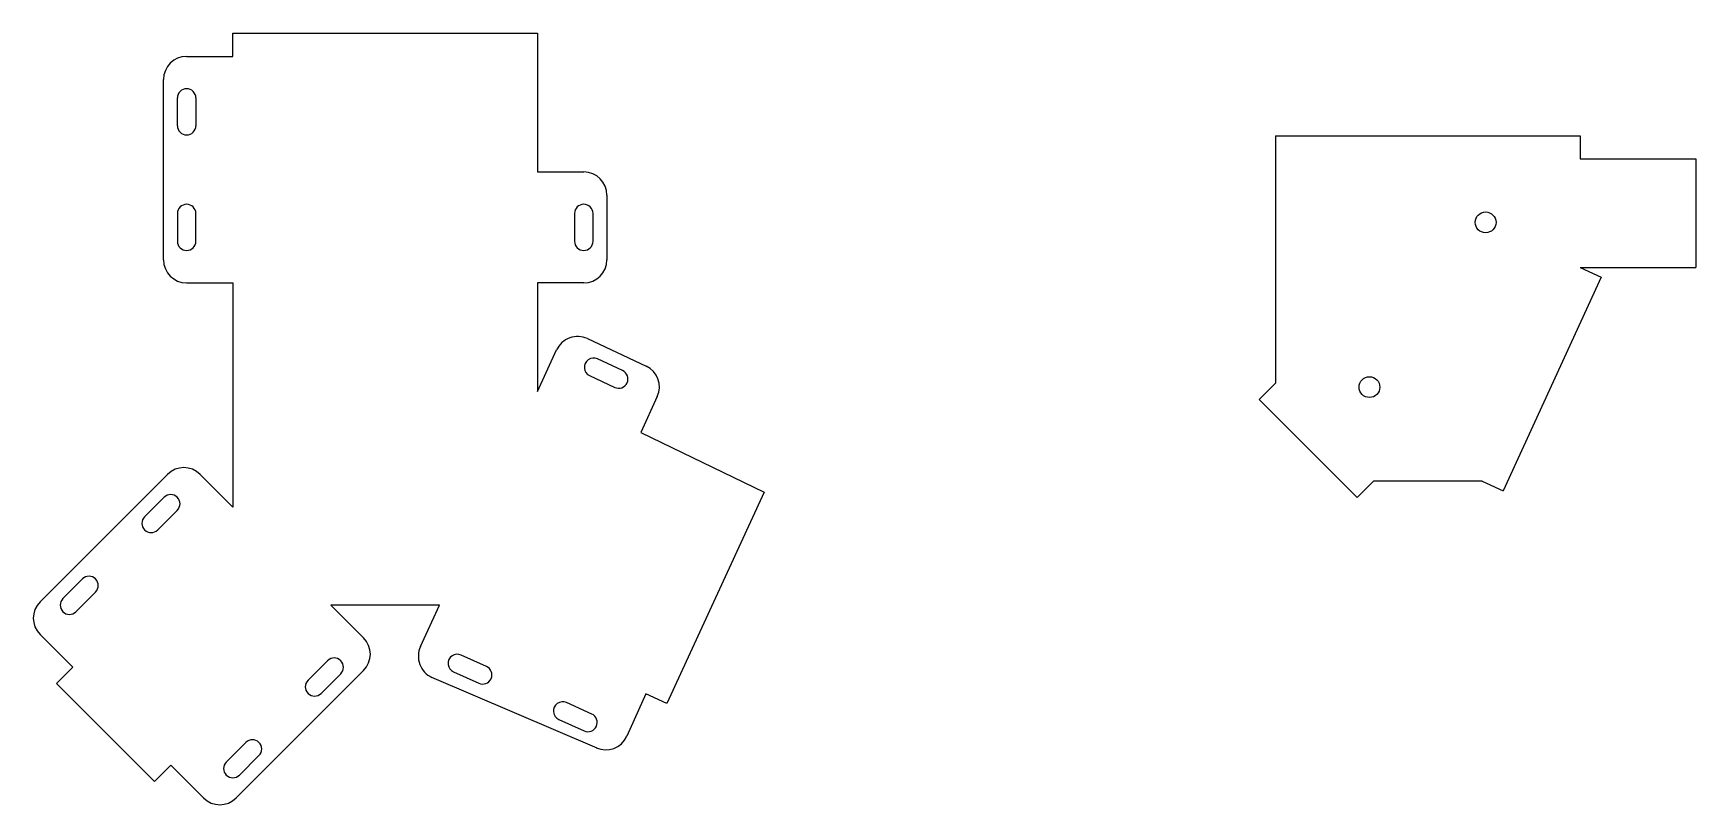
# Model space of a CAD drawing. Extents: x 4953 to 5673, y -73 to 261.
import ezdxf

# ---------------------------------------------------------------- set-up
doc = ezdxf.new("R2010")
doc.units = 0
doc.header["$MEASUREMENT"] = 0
doc.layers.get('0').update_dxf_attribs({"linetype": 'CONTINUOUS'})

msp = doc.modelspace()

# ---------------------------------------------------------------- linework, layer by layer
for p, q in [((5039.58, 250.69), (5039.58, 260.69)), ((5039.58, 260.69), (5171.43, 260.69)), ((5171.43, 260.69), (5171.43, 200.69)), ((5039.58, 250.69), (5039.58, 252.69)), ((5019.58, 250.69), (5039.58, 250.69)), ((5009.58, 162.69), (5009.58, 240.69)), ((5015.58, 220.69), (5015.58, 232.69)), ((5023.58, 232.69), (5023.58, 220.69)), ((5490.72, 216.36), (5490.72, 109.36)), ((5490.72, 216.36), (5622.58, 216.36)), ((5622.58, 216.36), (5622.58, 206.36)), ((5171.43, 202.69), (5171.43, 200.69)), ((5622.58, 206.36), (5672.58, 206.36)), ((5672.58, 206.36), (5672.58, 159.36)), ((5171.43, 200.69), (5191.43, 200.69)), ((5201.43, 190.69), (5201.43, 162.69)), ((5015.58, 182.69), (5015.58, 170.69)), ((5023.58, 170.69), (5023.58, 182.69)), ((5187.43, 182.69), (5187.43, 170.69)), ((5195.43, 170.69), (5195.43, 182.69)), ((5622.58, 159.36), (5631.66, 155.19)), ((5622.58, 159.36), (5672.58, 159.36)), ((5019.58, 152.69), (5039.58, 152.69)), ((5039.58, 152.69), (5039.58, 55.69)), ((5191.43, 152.69), (5171.43, 152.69)), ((5171.43, 152.69), (5171.43, 105.69)), ((5631.66, 155.19), (5589.24, 62.76)), ((5171.43, 105.69), (5179.68, 123.66)), ((5192.99, 128.55), (5218.37, 116.72)), ((5208.23, 114.73), (5197.35, 119.8)), ((5193.97, 112.55), (5204.84, 107.48)), ((5483.65, 102.29), (5490.72, 109.36)), ((5223.23, 103.48), (5216.13, 88)), ((5526.08, 59.86), (5483.65, 102.29)), ((5216.13, 88), (5269.47, 62.15)), ((5011.29, 69.83), (4956.14, 14.68)), ((5039.58, 55.69), (5025.43, 69.83)), ((5526.08, 59.86), (5533.15, 66.93)), ((5580.15, 66.93), (5533.15, 66.93)), ((5580.15, 66.93), (5533.15, 66.93)), ((5580.15, 66.93), (5589.24, 62.76)), ((5009.88, 59.93), (5001.39, 51.45)), ((5269.47, 62.15), (5227.43, -29.29)), ((5007.05, 45.79), (5015.53, 54.27)), ((4966.04, 16.09), (4974.52, 24.58)), ((4980.18, 18.92), (4971.69, 10.43)), ((5129, 13.26), (5082, 13.26)), ((5082, 13.26), (5096.14, -0.88)), ((5120.75, -4.71), (5129, 13.26)), ((4970.28, -13.61), (4956.14, 0.53)), ((4963.21, -20.68), (4970.28, -13.61)), ((4963.21, -20.68), (4970.28, -13.61)), ((5080.59, -10.78), (5072.1, -19.27)), ((5149.32, -13.28), (5138.38, -8.34)), ((5005.63, -63.11), (4963.21, -20.68)), ((5005.63, -63.11), (4963.21, -20.68)), ((5096.14, -15.02), (5040.99, -70.18)), ((5077.76, -24.92), (5086.24, -16.44)), ((5197.17, -48.61), (5125.72, -17.99)), ((5135.09, -15.63), (5146.02, -20.57)), ((5218.32, -25.18), (5210.05, -43.47)), ((5227.43, -29.29), (5218.32, -25.18)), ((5194.88, -33.86), (5183.95, -28.92)), ((5180.65, -36.21), (5191.59, -41.15)), ((5036.75, -54.62), (5045.23, -46.14)), ((5012.71, -56.03), (5005.63, -63.11)), ((5026.85, -70.18), (5012.71, -56.03)), ((5050.89, -51.79), (5042.4, -60.28))]:
    msp.add_line(p, q)
for centre in [(5581.65, 178.86), (5531.38, 107.59)]:
    msp.add_circle(centre, 4.5)
for centre, radius, start, end in [((5019.58, 240.69), 10, 90, 180), ((5019.58, 232.69), 4, 0, 180), ((5019.58, 220.69), 4, 180, 0), ((5191.43, 190.69), 10, 0, 90), ((5019.58, 182.69), 4, 0, 180), ((5191.43, 182.69), 4, 0, 180), ((5019.58, 170.69), 4, 180, 0), ((5191.43, 170.69), 4, 180, 0), ((5019.58, 162.69), 10, 180, 270), ((5191.43, 162.69), 10, 270, 0), ((5188.77, 119.49), 10, 65, 155.3435), ((5195.66, 116.17), 4, 65, 245), ((5214.14, 107.65), 10, 335.3435, 65), ((5206.53, 111.1), 4, 245, 65), ((5018.36, 62.76), 10, 45, 135), ((5012.71, 57.1), 4, 315, 135), ((5004.22, 48.62), 4, 135, 315), ((4977.35, 21.75), 4, 315, 135), ((4963.21, 7.6), 10, 135, 225), ((4968.86, 13.26), 4, 135, 315), ((5089.07, -7.95), 10, 315, 45), ((5129.84, -8.88), 10, 155.3435, 245.687), ((5083.42, -13.61), 4, 315, 135), ((5136.74, -11.98), 4, 65.687, 245.687), ((5147.67, -16.92), 4, 245.687, 65.687), ((5074.93, -22.09), 4, 135, 315), ((5182.3, -32.57), 4, 65.687, 245.687), ((5193.24, -37.51), 4, 245.687, 65.687), ((5048.06, -48.96), 4, 315, 135), ((5200.94, -39.35), 10, 245.687, 335.687), ((5039.58, -57.45), 4, 135, 315), ((5033.92, -63.11), 10, 225, 315)]:
    msp.add_arc(centre, radius, start, end)

doc.saveas('drawing.dxf')
